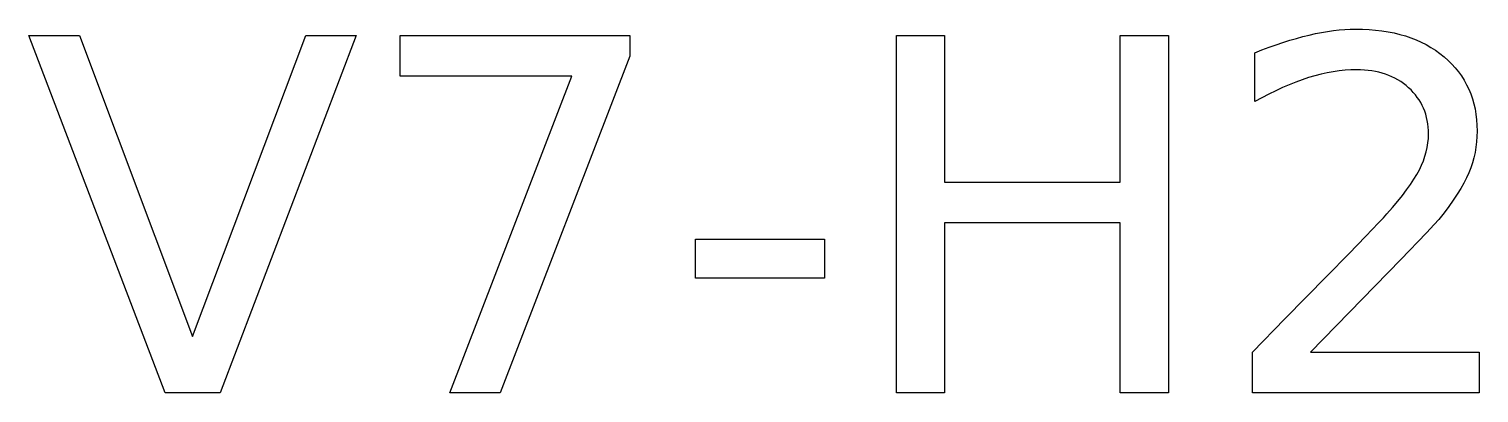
# Model space of a CAD drawing. Header units: millimetres. Extents: x -1.2 to 1.2, y -0.3 to 0.3.
import ezdxf

# ---------------------------------------------------------------- set-up
doc = ezdxf.new("R2010")
doc.units = ezdxf.units.MM
doc.layers.add('LASER_MARK', color=7, linetype='Continuous')

msp = doc.modelspace()

# ---------------------------------------------------------------- linework, layer by layer
at = {"layer": 'LASER_MARK'}
for points in [[(-0.97204, -0.3), (-1.19704, 0.289342), (-1.113751, 0.289342), (-0.92704, -0.206842), (-0.739935, 0.289342), (-0.657039, 0.289342), (-0.881645, -0.3)], [(-0.584014, 0.289342), (-0.205066, 0.289342), (-0.205066, 0.255395), (-0.419014, -0.3), (-0.502302, -0.3), (-0.300987, 0.222237), (-0.584014, 0.222237)], [(0.235065, 0.289342), (0.314802, 0.289342), (0.314802, 0.047763), (0.60454, 0.047763), (0.60454, 0.289342), (0.684276, 0.289342), (0.684276, -0.3), (0.60454, -0.3), (0.60454, -0.019342), (0.314802, -0.019342), (0.314802, -0.3), (0.235065, -0.3)], [(0.918749, -0.232895), (1.19704, -0.232895), (1.19704, -0.3), (0.822829, -0.3), (0.822829, -0.232895), (0.876464, -0.177878), (0.946578, -0.106776), (0.982117, -0.07072), (1.010379, -0.041694), (1.031361, -0.0197), (1.039123, -0.011339), (1.045065, -0.004737), (1.054277, 0.005813), (1.062767, 0.01595), (1.070535, 0.025673), (1.077582, 0.034984), (1.083907, 0.043881), (1.089511, 0.052364), (1.094392, 0.060435), (1.098553, 0.068092), (1.102115, 0.075527), (1.105201, 0.082932), (1.107814, 0.090305), (1.10995, 0.097648), (1.111612, 0.10496), (1.1128, 0.112241), (1.113512, 0.119491), (1.11375, 0.126711), (1.113622, 0.132514), (1.113235, 0.138183), (1.112591, 0.143715), (1.111689, 0.149112), (1.110531, 0.154373), (1.109114, 0.159498), (1.107441, 0.164488), (1.105509, 0.169342), (1.103322, 0.17406), (1.100874, 0.178643), (1.09817, 0.18309), (1.095209, 0.187401), (1.09199, 0.191577), (1.088514, 0.195617), (1.084781, 0.199521), (1.08079, 0.203289), (1.076591, 0.206874), (1.072238, 0.210228), (1.067729, 0.213351), (1.063063, 0.216242), (1.058242, 0.218902), (1.053265, 0.22133), (1.048133, 0.223527), (1.042846, 0.225493), (1.037401, 0.227228), (1.031802, 0.228731), (1.026046, 0.230004), (1.020136, 0.231044), (1.014068, 0.231854), (1.007847, 0.232432), (1.001468, 0.232779), (0.994935, 0.232895), (0.985494, 0.232691), (0.975926, 0.232081), (0.966227, 0.231063), (0.956397, 0.229638), (0.94644, 0.227806), (0.936353, 0.225567), (0.926135, 0.222921), (0.91579, 0.219868), (0.905288, 0.216402), (0.894609, 0.212516), (0.883752, 0.208211), (0.872713, 0.203487), (0.861497, 0.198343), (0.850102, 0.19278), (0.838529, 0.186797), (0.826777, 0.180395), (0.826777, 0.260921), (0.838717, 0.265609), (0.85046, 0.27), (0.862006, 0.274095), (0.873355, 0.277895), (0.884506, 0.281398), (0.89546, 0.284605), (0.906218, 0.287516), (0.916776, 0.290132), (0.927126, 0.292444), (0.937253, 0.294449), (0.947158, 0.296145), (0.956842, 0.297533), (0.966303, 0.298612), (0.975542, 0.299383), (0.98456, 0.299846), (0.993356, 0.3), (1.004657, 0.299821), (1.01567, 0.299285), (1.026392, 0.29839), (1.036826, 0.297138), (1.046968, 0.295528), (1.056822, 0.293561), (1.066385, 0.291236), (1.075657, 0.288553), (1.084641, 0.285512), (1.093334, 0.282113), (1.101738, 0.278357), (1.109851, 0.274243), (1.117676, 0.269772), (1.125209, 0.264942), (1.132453, 0.259755), (1.139408, 0.254211), (1.146004, 0.248367), (1.152176, 0.242282), (1.157921, 0.235957), (1.16324, 0.229391), (1.168135, 0.222585), (1.172602, 0.215539), (1.176646, 0.208251), (1.180263, 0.200724), (1.183455, 0.192955), (1.186222, 0.184947), (1.188561, 0.176697), (1.190477, 0.168207), (1.191967, 0.159477), (1.193031, 0.150506), (1.193669, 0.141294), (1.193882, 0.131842), (1.193669, 0.122822), (1.193031, 0.113919), (1.191967, 0.105133), (1.190477, 0.096464), (1.188561, 0.087912), (1.186222, 0.079478), (1.183455, 0.071161), (1.180263, 0.062961), (1.17651, 0.054637), (1.17206, 0.04595), (1.166913, 0.036899), (1.161069, 0.027484), (1.154528, 0.017705), (1.14729, 0.007562), (1.139355, -0.002945), (1.130723, -0.013816), (1.1231, -0.022241), (1.110099, -0.036069), (1.067961, -0.079934), (1.00421, -0.14551)], [(-0.096514, -0.046184), (0.116249, -0.046184), (0.116249, -0.110921), (-0.096514, -0.110921)]]:
    msp.add_lwpolyline(points, close=True, dxfattribs=at)

doc.saveas('drawing.dxf')
